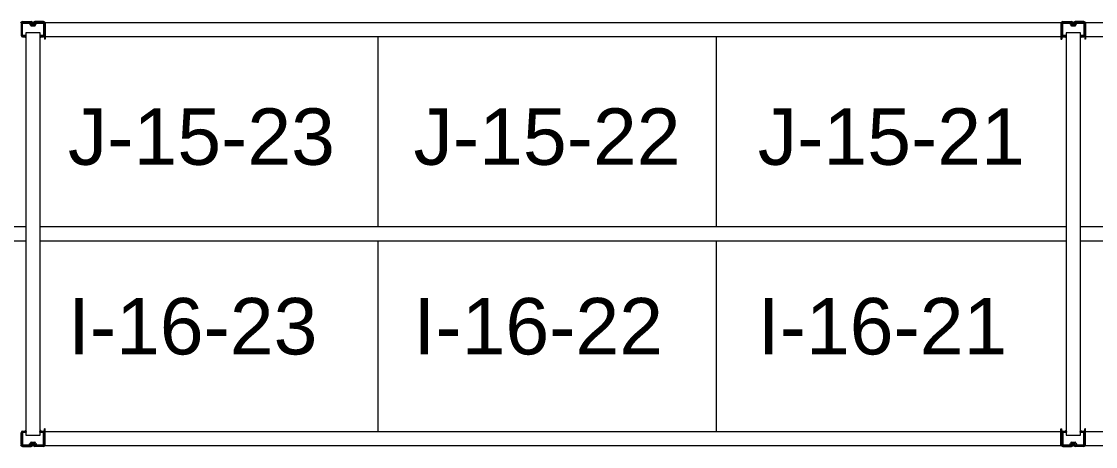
# Model space of a CAD drawing. Header units: inches. Extents: x 2743 to 10591, y -1604 to 5792.
# Drawn here: x 7842.8 to 7995.2, y 4339.9 to 4400.1 of the extents above; entities that cross this region are included whole.
import ezdxf

# ---------------------------------------------------------------- set-up
doc = ezdxf.new("R2010")
doc.units = ezdxf.units.IN
doc.header["$LTSCALE"] = 0.1875
doc.header["$MEASUREMENT"] = 0
for name, color, linetype, lineweight in [('22 Dimension', 7, 'Continuous', 5), ('32 Echelle', 160, 'Continuous', 15), ('33 Poutre', 30, 'Continuous', 15)]:
    doc.layers.add(name, color=color, linetype=linetype, lineweight=lineweight)
doc.styles.add('arial', font='')
doc.styles.get('arial').set_extended_font_data('Arial')

msp = doc.modelspace()

# ---------------------------------------------------------------- hatches: boundary and pattern name
at = {"layer": '32 Echelle'}
for points in [[(7843.39784, 4397.81503), (7843.39784, 4398.00253), (7843.21034, 4398.00253)], [(7843.39784, 4397.81503), (7843.39784, 4398.00253), (7843.21034, 4398.00253)], [(7845.39784, 4397.81503), (7845.39784, 4398.00253), (7845.58534, 4398.00253)], [(7845.39784, 4397.81503), (7845.39784, 4398.00253), (7845.58534, 4398.00253)], [(7991.02284, 4397.81503), (7991.02284, 4398.00253), (7990.83534, 4398.00253)], [(7991.02284, 4397.81503), (7991.02284, 4398.00253), (7990.83534, 4398.00253)], [(7993.02284, 4397.81503), (7993.02284, 4398.00253), (7993.21034, 4398.00253)], [(7993.02284, 4397.81503), (7993.02284, 4398.00253), (7993.21034, 4398.00253)], [(7843.39784, 4342.19003), (7843.39784, 4342.00253), (7843.21034, 4342.00253)], [(7843.39784, 4342.19003), (7843.39784, 4342.00253), (7843.21034, 4342.00253)], [(7845.39784, 4342.19003), (7845.39784, 4342.00253), (7845.58534, 4342.00253)], [(7845.39784, 4342.19003), (7845.39784, 4342.00253), (7845.58534, 4342.00253)], [(7991.02284, 4342.19003), (7991.02284, 4342.00253), (7990.83534, 4342.00253)], [(7991.02284, 4342.19003), (7991.02284, 4342.00253), (7990.83534, 4342.00253)], [(7993.02284, 4342.19003), (7993.02284, 4342.00253), (7993.21034, 4342.00253)], [(7993.02284, 4342.19003), (7993.02284, 4342.00253), (7993.21034, 4342.00253)]]:
    msp.add_hatch(color=256, dxfattribs=at).paths.add_polyline_path(points)

# ---------------------------------------------------------------- linework, layer by layer
at = {"layer": '22 Dimension'}
for p, q in [((7893.39784, 4371.00253), (7893.39784, 4398.00253)), ((7941.39784, 4371.00253), (7941.39784, 4398.00253)), ((7843.39784, 4371.00253), (7697.77284, 4371.00253)), ((7991.02284, 4371.00253), (7845.39784, 4371.00253)), ((8138.64784, 4371.00253), (7993.02284, 4371.00253)), ((7843.39784, 4369.00253), (7697.77284, 4369.00253)), ((7991.02284, 4369.00253), (7845.39784, 4369.00253)), ((7893.39784, 4342.00253), (7893.39784, 4369.00253)), ((7941.39784, 4342.00253), (7941.39784, 4369.00253)), ((8138.64784, 4369.00253), (7993.02284, 4369.00253))]:
    msp.add_line(p, q, dxfattribs=at)
at = {"layer": '32 Echelle', "linetype": 'Continuous', "lineweight": 25}
for p, q in [((7843.88547, 4400.00253), (7842.95663, 4400.00253)), ((7843.88547, 4400.00253), (7842.95663, 4400.00253)), ((7842.95663, 4399.91253), (7843.88547, 4399.91253)), ((7842.95663, 4399.91253), (7843.88547, 4399.91253)), ((7843.97512, 4399.84619), (7844.01903, 4399.70256)), ((7843.97512, 4399.84619), (7844.01903, 4399.70256)), ((7844.1051, 4399.72887), (7844.06119, 4399.8725)), ((7844.1051, 4399.72887), (7844.06119, 4399.8725)), ((7844.73449, 4399.8725), (7844.69057, 4399.72887)), ((7844.73449, 4399.8725), (7844.69057, 4399.72887)), ((7844.77664, 4399.70256), (7844.82055, 4399.84619)), ((7844.77664, 4399.70256), (7844.82055, 4399.84619)), ((7845.83904, 4400.00253), (7844.91021, 4400.00253)), ((7845.83904, 4400.00253), (7844.91021, 4400.00253)), ((7844.91021, 4399.91253), (7845.83904, 4399.91253)), ((7844.91021, 4399.91253), (7845.83904, 4399.91253)), ((7991.51047, 4400.00253), (7990.58163, 4400.00253)), ((7991.51047, 4400.00253), (7990.58163, 4400.00253)), ((7990.58163, 4399.91253), (7991.51047, 4399.91253)), ((7990.58163, 4399.91253), (7991.51047, 4399.91253)), ((7991.60012, 4399.84619), (7991.64403, 4399.70256)), ((7991.60012, 4399.84619), (7991.64403, 4399.70256)), ((7991.7301, 4399.72887), (7991.68619, 4399.8725)), ((7991.7301, 4399.72887), (7991.68619, 4399.8725)), ((7992.35949, 4399.8725), (7992.31557, 4399.72887)), ((7992.35949, 4399.8725), (7992.31557, 4399.72887)), ((7992.40164, 4399.70256), (7992.44555, 4399.84619)), ((7992.40164, 4399.70256), (7992.44555, 4399.84619)), ((7993.46404, 4400.00253), (7992.53521, 4400.00253)), ((7993.46404, 4400.00253), (7992.53521, 4400.00253)), ((7992.53521, 4399.91253), (7993.46404, 4399.91253)), ((7992.53521, 4399.91253), (7993.46404, 4399.91253)), ((7842.77288, 4399.81878), (7842.77288, 4398.18628)), ((7842.77288, 4399.81878), (7842.77288, 4398.18628)), ((7842.86288, 4398.18628), (7842.86288, 4399.81878)), ((7842.86288, 4398.18628), (7842.86288, 4399.81878)), ((7844.60092, 4399.66253), (7844.19475, 4399.66253)), ((7844.60092, 4399.66253), (7844.19475, 4399.66253)), ((7844.19475, 4399.57253), (7844.60092, 4399.57253)), ((7844.19475, 4399.57253), (7844.60092, 4399.57253)), ((7845.93279, 4399.81878), (7845.93279, 4398.18628)), ((7845.93279, 4399.81878), (7845.93279, 4398.18628)), ((7846.02279, 4398.18628), (7846.02279, 4399.81878)), ((7846.02279, 4398.18628), (7846.02279, 4399.81878)), ((7990.39788, 4399.81878), (7990.39788, 4398.18628)), ((7990.39788, 4399.81878), (7990.39788, 4398.18628)), ((7990.48788, 4398.18628), (7990.48788, 4399.81878)), ((7990.48788, 4398.18628), (7990.48788, 4399.81878)), ((7992.22592, 4399.66253), (7991.81975, 4399.66253)), ((7992.22592, 4399.66253), (7991.81975, 4399.66253)), ((7991.81975, 4399.57253), (7992.22592, 4399.57253)), ((7991.81975, 4399.57253), (7992.22592, 4399.57253)), ((7993.55779, 4399.81878), (7993.55779, 4398.18628)), ((7993.55779, 4399.81878), (7993.55779, 4398.18628)), ((7993.64779, 4398.18628), (7993.64779, 4399.81878)), ((7993.64779, 4398.18628), (7993.64779, 4399.81878)), ((7843.37288, 4398.09253), (7842.95663, 4398.09253)), ((7843.37288, 4398.09253), (7842.95663, 4398.09253)), ((7842.95663, 4398.00253), (7843.37288, 4398.00253)), ((7842.95663, 4398.00253), (7843.37288, 4398.00253)), ((7843.37288, 4398.00253), (7843.37288, 4398.09253)), ((7843.37288, 4398.00253), (7843.37288, 4398.09253)), ((7845.83904, 4398.09253), (7845.42279, 4398.09253)), ((7845.42279, 4398.09253), (7845.42279, 4398.00253)), ((7845.83904, 4398.09253), (7845.42279, 4398.09253)), ((7845.42279, 4398.09253), (7845.42279, 4398.00253)), ((7845.42279, 4398.00253), (7845.83904, 4398.00253)), ((7845.42279, 4398.00253), (7845.83904, 4398.00253)), ((7990.99788, 4398.09253), (7990.58163, 4398.09253)), ((7990.99788, 4398.09253), (7990.58163, 4398.09253)), ((7990.58163, 4398.00253), (7990.99788, 4398.00253)), ((7990.58163, 4398.00253), (7990.99788, 4398.00253)), ((7990.99788, 4398.00253), (7990.99788, 4398.09253)), ((7990.99788, 4398.00253), (7990.99788, 4398.09253)), ((7993.46404, 4398.09253), (7993.04779, 4398.09253)), ((7993.04779, 4398.09253), (7993.04779, 4398.00253)), ((7993.46404, 4398.09253), (7993.04779, 4398.09253)), ((7993.04779, 4398.09253), (7993.04779, 4398.00253)), ((7993.04779, 4398.00253), (7993.46404, 4398.00253)), ((7993.04779, 4398.00253), (7993.46404, 4398.00253)), ((7842.95663, 4342.00253), (7843.37288, 4342.00253)), ((7842.95663, 4342.00253), (7843.37288, 4342.00253)), ((7843.37288, 4342.00253), (7843.37288, 4341.91253)), ((7843.37288, 4342.00253), (7843.37288, 4341.91253)), ((7845.42279, 4342.00253), (7845.83904, 4342.00253)), ((7845.42279, 4341.91253), (7845.42279, 4342.00253)), ((7845.42279, 4342.00253), (7845.83904, 4342.00253)), ((7845.42279, 4341.91253), (7845.42279, 4342.00253)), ((7990.58163, 4342.00253), (7990.99788, 4342.00253)), ((7990.58163, 4342.00253), (7990.99788, 4342.00253)), ((7990.99788, 4342.00253), (7990.99788, 4341.91253)), ((7990.99788, 4342.00253), (7990.99788, 4341.91253)), ((7993.04779, 4342.00253), (7993.46404, 4342.00253)), ((7993.04779, 4341.91253), (7993.04779, 4342.00253)), ((7993.04779, 4342.00253), (7993.46404, 4342.00253)), ((7993.04779, 4341.91253), (7993.04779, 4342.00253)), ((7842.77288, 4340.18628), (7842.77288, 4341.81878)), ((7842.77288, 4340.18628), (7842.77288, 4341.81878)), ((7842.86288, 4341.81878), (7842.86288, 4340.18628)), ((7842.86288, 4341.81878), (7842.86288, 4340.18628)), ((7843.37288, 4341.91253), (7842.95663, 4341.91253)), ((7843.37288, 4341.91253), (7842.95663, 4341.91253)), ((7844.19475, 4340.43253), (7844.60092, 4340.43253)), ((7844.19475, 4340.43253), (7844.60092, 4340.43253)), ((7845.83904, 4341.91253), (7845.42279, 4341.91253)), ((7845.83904, 4341.91253), (7845.42279, 4341.91253)), ((7845.93279, 4340.18628), (7845.93279, 4341.81878)), ((7845.93279, 4340.18628), (7845.93279, 4341.81878)), ((7846.02279, 4341.81878), (7846.02279, 4340.18628)), ((7846.02279, 4341.81878), (7846.02279, 4340.18628)), ((7990.39788, 4340.18628), (7990.39788, 4341.81878)), ((7990.39788, 4340.18628), (7990.39788, 4341.81878)), ((7990.48788, 4341.81878), (7990.48788, 4340.18628)), ((7990.48788, 4341.81878), (7990.48788, 4340.18628)), ((7990.99788, 4341.91253), (7990.58163, 4341.91253)), ((7990.99788, 4341.91253), (7990.58163, 4341.91253)), ((7991.81975, 4340.43253), (7992.22592, 4340.43253)), ((7991.81975, 4340.43253), (7992.22592, 4340.43253)), ((7993.46404, 4341.91253), (7993.04779, 4341.91253)), ((7993.46404, 4341.91253), (7993.04779, 4341.91253)), ((7993.55779, 4340.18628), (7993.55779, 4341.81878)), ((7993.55779, 4340.18628), (7993.55779, 4341.81878)), ((7993.64779, 4341.81878), (7993.64779, 4340.18628)), ((7993.64779, 4341.81878), (7993.64779, 4340.18628)), ((7842.95663, 4340.09253), (7843.88547, 4340.09253)), ((7842.95663, 4340.09253), (7843.88547, 4340.09253)), ((7843.88547, 4340.00253), (7842.95663, 4340.00253)), ((7843.88547, 4340.00253), (7842.95663, 4340.00253)), ((7843.97512, 4340.15887), (7844.01903, 4340.3025)), ((7843.97512, 4340.15887), (7844.01903, 4340.3025)), ((7844.1051, 4340.27619), (7844.06119, 4340.13256)), ((7844.1051, 4340.27619), (7844.06119, 4340.13256)), ((7844.60092, 4340.34253), (7844.19475, 4340.34253)), ((7844.60092, 4340.34253), (7844.19475, 4340.34253)), ((7844.73449, 4340.13256), (7844.69057, 4340.27619)), ((7844.73449, 4340.13256), (7844.69057, 4340.27619)), ((7844.77664, 4340.3025), (7844.82055, 4340.15887)), ((7844.77664, 4340.3025), (7844.82055, 4340.15887)), ((7844.91021, 4340.09253), (7845.83904, 4340.09253)), ((7844.91021, 4340.09253), (7845.83904, 4340.09253)), ((7845.83904, 4340.00253), (7844.91021, 4340.00253)), ((7845.83904, 4340.00253), (7844.91021, 4340.00253)), ((7990.58163, 4340.09253), (7991.51047, 4340.09253)), ((7990.58163, 4340.09253), (7991.51047, 4340.09253)), ((7991.51047, 4340.00253), (7990.58163, 4340.00253)), ((7991.51047, 4340.00253), (7990.58163, 4340.00253)), ((7991.60012, 4340.15887), (7991.64403, 4340.3025)), ((7991.60012, 4340.15887), (7991.64403, 4340.3025)), ((7991.7301, 4340.27619), (7991.68619, 4340.13256)), ((7991.7301, 4340.27619), (7991.68619, 4340.13256)), ((7992.22592, 4340.34253), (7991.81975, 4340.34253)), ((7992.22592, 4340.34253), (7991.81975, 4340.34253)), ((7992.35949, 4340.13256), (7992.31557, 4340.27619)), ((7992.35949, 4340.13256), (7992.31557, 4340.27619)), ((7992.40164, 4340.3025), (7992.44555, 4340.15887)), ((7992.40164, 4340.3025), (7992.44555, 4340.15887)), ((7992.53521, 4340.09253), (7993.46404, 4340.09253)), ((7992.53521, 4340.09253), (7993.46404, 4340.09253)), ((7993.46404, 4340.00253), (7992.53521, 4340.00253)), ((7993.46404, 4340.00253), (7992.53521, 4340.00253))]:
    msp.add_line(p, q, dxfattribs=at)
at = {"layer": '32 Echelle'}
for p, q in [((7845.39784, 4398.50253), (7843.39784, 4398.50253)), ((7843.39784, 4398.50253), (7843.39784, 4341.50253)), ((7845.39784, 4398.50253), (7843.39784, 4398.50253)), ((7843.39784, 4398.50253), (7843.39784, 4341.50253)), ((7845.39784, 4341.50253), (7845.39784, 4398.50253)), ((7845.39784, 4341.50253), (7845.39784, 4398.50253)), ((7993.02284, 4398.50253), (7991.02284, 4398.50253)), ((7991.02284, 4398.50253), (7991.02284, 4341.50253)), ((7993.02284, 4398.50253), (7991.02284, 4398.50253)), ((7991.02284, 4398.50253), (7991.02284, 4341.50253)), ((7993.02284, 4341.50253), (7993.02284, 4398.50253)), ((7993.02284, 4341.50253), (7993.02284, 4398.50253)), ((7843.39784, 4398.00253), (7843.21034, 4398.00253)), ((7843.39784, 4397.81503), (7843.21034, 4398.00253)), ((7843.39784, 4398.00253), (7843.21034, 4398.00253)), ((7843.39784, 4397.81503), (7843.21034, 4398.00253)), ((7843.39784, 4397.81503), (7843.39784, 4398.00253)), ((7843.39784, 4397.81503), (7843.39784, 4398.00253)), ((7845.39784, 4398.00253), (7845.58534, 4398.00253)), ((7845.39784, 4397.81503), (7845.39784, 4398.00253)), ((7845.39784, 4397.81503), (7845.58534, 4398.00253)), ((7845.39784, 4398.00253), (7845.58534, 4398.00253)), ((7845.39784, 4397.81503), (7845.39784, 4398.00253)), ((7845.39784, 4397.81503), (7845.58534, 4398.00253)), ((7991.02284, 4398.00253), (7990.83534, 4398.00253)), ((7991.02284, 4397.81503), (7990.83534, 4398.00253)), ((7991.02284, 4398.00253), (7990.83534, 4398.00253)), ((7991.02284, 4397.81503), (7990.83534, 4398.00253)), ((7991.02284, 4397.81503), (7991.02284, 4398.00253)), ((7991.02284, 4397.81503), (7991.02284, 4398.00253)), ((7993.02284, 4398.00253), (7993.21034, 4398.00253)), ((7993.02284, 4397.81503), (7993.02284, 4398.00253)), ((7993.02284, 4397.81503), (7993.21034, 4398.00253)), ((7993.02284, 4398.00253), (7993.21034, 4398.00253)), ((7993.02284, 4397.81503), (7993.02284, 4398.00253)), ((7993.02284, 4397.81503), (7993.21034, 4398.00253)), ((7843.39784, 4342.19003), (7843.21034, 4342.00253)), ((7843.39784, 4342.19003), (7843.21034, 4342.00253)), ((7843.39784, 4342.00253), (7843.21034, 4342.00253)), ((7843.39784, 4342.00253), (7843.21034, 4342.00253)), ((7843.39784, 4342.19003), (7843.39784, 4342.00253)), ((7843.39784, 4342.19003), (7843.39784, 4342.00253)), ((7845.39784, 4342.19003), (7845.39784, 4342.00253)), ((7845.39784, 4342.19003), (7845.58534, 4342.00253)), ((7845.39784, 4342.19003), (7845.39784, 4342.00253)), ((7845.39784, 4342.19003), (7845.58534, 4342.00253)), ((7845.39784, 4342.00253), (7845.58534, 4342.00253)), ((7845.39784, 4342.00253), (7845.58534, 4342.00253)), ((7991.02284, 4342.19003), (7990.83534, 4342.00253)), ((7991.02284, 4342.19003), (7990.83534, 4342.00253)), ((7991.02284, 4342.00253), (7990.83534, 4342.00253)), ((7991.02284, 4342.00253), (7990.83534, 4342.00253)), ((7991.02284, 4342.19003), (7991.02284, 4342.00253)), ((7991.02284, 4342.19003), (7991.02284, 4342.00253)), ((7993.02284, 4342.19003), (7993.02284, 4342.00253)), ((7993.02284, 4342.19003), (7993.21034, 4342.00253)), ((7993.02284, 4342.19003), (7993.02284, 4342.00253)), ((7993.02284, 4342.19003), (7993.21034, 4342.00253)), ((7993.02284, 4342.00253), (7993.21034, 4342.00253)), ((7993.02284, 4342.00253), (7993.21034, 4342.00253)), ((7843.39784, 4341.50253), (7845.39784, 4341.50253)), ((7843.39784, 4341.50253), (7845.39784, 4341.50253)), ((7991.02284, 4341.50253), (7993.02284, 4341.50253)), ((7991.02284, 4341.50253), (7993.02284, 4341.50253))]:
    msp.add_line(p, q, dxfattribs=at)
at = {"layer": '32 Echelle', "linetype": 'Continuous', "lineweight": 25}
for centre, radius, start, end in [((7842.95663, 4399.81878), 0.18375, 90, 180), ((7842.95663, 4399.81878), 0.18375, 90, 180), ((7842.95663, 4399.81878), 0.09375, 90, 180), ((7842.95663, 4399.81878), 0.09375, 90, 180), ((7843.88547, 4399.81878), 0.18375, 17, 90), ((7843.88547, 4399.81878), 0.18375, 17, 90), ((7843.88547, 4399.81878), 0.09375, 17, 90), ((7843.88547, 4399.81878), 0.09375, 17, 90), ((7844.91021, 4399.81878), 0.18375, 90, 163), ((7844.91021, 4399.81878), 0.18375, 90, 163), ((7844.91021, 4399.81878), 0.09375, 90, 163), ((7844.91021, 4399.81878), 0.09375, 90, 163), ((7845.83904, 4399.81878), 0.18375, 0, 90), ((7845.83904, 4399.81878), 0.18375, 0, 90), ((7845.83904, 4399.81878), 0.09375, 0, 90), ((7845.83904, 4399.81878), 0.09375, 0, 90), ((7990.58163, 4399.81878), 0.18375, 90, 180), ((7990.58163, 4399.81878), 0.18375, 90, 180), ((7990.58163, 4399.81878), 0.09375, 90, 180), ((7990.58163, 4399.81878), 0.09375, 90, 180), ((7991.51047, 4399.81878), 0.18375, 17, 90), ((7991.51047, 4399.81878), 0.18375, 17, 90), ((7991.51047, 4399.81878), 0.09375, 17, 90), ((7991.51047, 4399.81878), 0.09375, 17, 90), ((7992.53521, 4399.81878), 0.18375, 90, 163), ((7992.53521, 4399.81878), 0.18375, 90, 163), ((7992.53521, 4399.81878), 0.09375, 90, 163), ((7992.53521, 4399.81878), 0.09375, 90, 163), ((7993.46404, 4399.81878), 0.18375, 0, 90), ((7993.46404, 4399.81878), 0.18375, 0, 90), ((7993.46404, 4399.81878), 0.09375, 0, 90), ((7993.46404, 4399.81878), 0.09375, 0, 90), ((7844.19475, 4399.75628), 0.18375, 197, 270), ((7844.19475, 4399.75628), 0.18375, 197, 270), ((7844.19475, 4399.75628), 0.09375, 197, 270), ((7844.19475, 4399.75628), 0.09375, 197, 270), ((7844.60092, 4399.75628), 0.09375, 270, 343), ((7844.60092, 4399.75628), 0.09375, 270, 343), ((7844.60092, 4399.75628), 0.18375, 270, 343), ((7844.60092, 4399.75628), 0.18375, 270, 343), ((7991.81975, 4399.75628), 0.18375, 197, 270), ((7991.81975, 4399.75628), 0.18375, 197, 270), ((7991.81975, 4399.75628), 0.09375, 197, 270), ((7991.81975, 4399.75628), 0.09375, 197, 270), ((7992.22592, 4399.75628), 0.09375, 270, 343), ((7992.22592, 4399.75628), 0.09375, 270, 343), ((7992.22592, 4399.75628), 0.18375, 270, 343), ((7992.22592, 4399.75628), 0.18375, 270, 343), ((7842.95663, 4398.18628), 0.18375, 180, 270), ((7842.95663, 4398.18628), 0.18375, 180, 270), ((7842.95663, 4398.18628), 0.09375, 180, 270), ((7842.95663, 4398.18628), 0.09375, 180, 270), ((7845.83904, 4398.18628), 0.09375, 270, 0), ((7845.83904, 4398.18628), 0.18375, 270, 0), ((7845.83904, 4398.18628), 0.09375, 270, 0), ((7845.83904, 4398.18628), 0.18375, 270, 0), ((7990.58163, 4398.18628), 0.18375, 180, 270), ((7990.58163, 4398.18628), 0.18375, 180, 270), ((7990.58163, 4398.18628), 0.09375, 180, 270), ((7990.58163, 4398.18628), 0.09375, 180, 270), ((7993.46404, 4398.18628), 0.09375, 270, 0), ((7993.46404, 4398.18628), 0.18375, 270, 0), ((7993.46404, 4398.18628), 0.09375, 270, 0), ((7993.46404, 4398.18628), 0.18375, 270, 0), ((7842.95663, 4341.81878), 0.18375, 90, 180), ((7842.95663, 4341.81878), 0.18375, 90, 180), ((7845.83904, 4341.81878), 0.18375, 0, 90), ((7845.83904, 4341.81878), 0.18375, 0, 90), ((7990.58163, 4341.81878), 0.18375, 90, 180), ((7990.58163, 4341.81878), 0.18375, 90, 180), ((7993.46404, 4341.81878), 0.18375, 0, 90), ((7993.46404, 4341.81878), 0.18375, 0, 90), ((7842.95663, 4341.81878), 0.09375, 90, 180), ((7842.95663, 4341.81878), 0.09375, 90, 180), ((7844.19475, 4340.24878), 0.18375, 90, 163), ((7844.19475, 4340.24878), 0.18375, 90, 163), ((7844.60092, 4340.24878), 0.18375, 17, 90), ((7844.60092, 4340.24878), 0.18375, 17, 90), ((7845.83904, 4341.81878), 0.09375, 0, 90), ((7845.83904, 4341.81878), 0.09375, 0, 90), ((7990.58163, 4341.81878), 0.09375, 90, 180), ((7990.58163, 4341.81878), 0.09375, 90, 180), ((7991.81975, 4340.24878), 0.18375, 90, 163), ((7991.81975, 4340.24878), 0.18375, 90, 163), ((7992.22592, 4340.24878), 0.18375, 17, 90), ((7992.22592, 4340.24878), 0.18375, 17, 90), ((7993.46404, 4341.81878), 0.09375, 0, 90), ((7993.46404, 4341.81878), 0.09375, 0, 90), ((7842.95663, 4340.18628), 0.18375, 180, 270), ((7842.95663, 4340.18628), 0.18375, 180, 270), ((7842.95663, 4340.18628), 0.09375, 180, 270), ((7842.95663, 4340.18628), 0.09375, 180, 270), ((7843.88547, 4340.18628), 0.09375, 270, 343), ((7843.88547, 4340.18628), 0.09375, 270, 343), ((7843.88547, 4340.18628), 0.18375, 270, 343), ((7843.88547, 4340.18628), 0.18375, 270, 343), ((7844.19475, 4340.24878), 0.09375, 90, 163), ((7844.19475, 4340.24878), 0.09375, 90, 163), ((7844.60092, 4340.24878), 0.09375, 17, 90), ((7844.60092, 4340.24878), 0.09375, 17, 90), ((7844.91021, 4340.18628), 0.18375, 197, 270), ((7844.91021, 4340.18628), 0.18375, 197, 270), ((7844.91021, 4340.18628), 0.09375, 197, 270), ((7844.91021, 4340.18628), 0.09375, 197, 270), ((7845.83904, 4340.18628), 0.09375, 270, 0), ((7845.83904, 4340.18628), 0.18375, 270, 0), ((7845.83904, 4340.18628), 0.09375, 270, 0), ((7845.83904, 4340.18628), 0.18375, 270, 0), ((7990.58163, 4340.18628), 0.18375, 180, 270), ((7990.58163, 4340.18628), 0.18375, 180, 270), ((7990.58163, 4340.18628), 0.09375, 180, 270), ((7990.58163, 4340.18628), 0.09375, 180, 270), ((7991.51047, 4340.18628), 0.09375, 270, 343), ((7991.51047, 4340.18628), 0.09375, 270, 343), ((7991.51047, 4340.18628), 0.18375, 270, 343), ((7991.51047, 4340.18628), 0.18375, 270, 343), ((7991.81975, 4340.24878), 0.09375, 90, 163), ((7991.81975, 4340.24878), 0.09375, 90, 163), ((7992.22592, 4340.24878), 0.09375, 17, 90), ((7992.22592, 4340.24878), 0.09375, 17, 90), ((7992.53521, 4340.18628), 0.18375, 197, 270), ((7992.53521, 4340.18628), 0.18375, 197, 270), ((7992.53521, 4340.18628), 0.09375, 197, 270), ((7992.53521, 4340.18628), 0.09375, 197, 270), ((7993.46404, 4340.18628), 0.09375, 270, 0), ((7993.46404, 4340.18628), 0.18375, 270, 0), ((7993.46404, 4340.18628), 0.09375, 270, 0), ((7993.46404, 4340.18628), 0.18375, 270, 0)]:
    msp.add_arc(centre, radius, start, end, dxfattribs=at)
at = {"layer": '33 Poutre'}
for p, q in [((7842.89184, 4400.12153), (7844.15384, 4400.12153)), ((7844.15384, 4400.00253), (7842.89184, 4400.00253)), ((7844.27884, 4399.66253), (7844.27884, 4399.87753)), ((7844.39784, 4399.66253), (7844.39784, 4399.87753)), ((7844.39784, 4399.66253), (7844.39784, 4399.87753)), ((7844.51684, 4399.66253), (7844.51684, 4399.87753)), ((7845.90384, 4400.12153), (7844.64184, 4400.12153)), ((7844.64184, 4400.00253), (7845.90384, 4400.00253)), ((7846.02884, 4399.87753), (7846.02884, 4397.62153)), ((7846.14784, 4400.00253), (7990.27284, 4400.00253)), ((7846.14784, 4400.00253), (7846.14784, 4398.00253)), ((7846.14784, 4399.87753), (7846.14784, 4397.62153)), ((7990.27284, 4400.00253), (7990.27284, 4398.00253)), ((7990.27284, 4399.87753), (7990.27284, 4397.62153)), ((7990.39184, 4399.87753), (7990.39184, 4397.62153)), ((7990.51684, 4400.12153), (7991.77884, 4400.12153)), ((7991.77884, 4400.00253), (7990.51684, 4400.00253)), ((7991.90384, 4399.66253), (7991.90384, 4399.87753)), ((7992.02284, 4399.66253), (7992.02284, 4399.87753)), ((7992.02284, 4399.66253), (7992.02284, 4399.87753)), ((7992.14184, 4399.66253), (7992.14184, 4399.87753)), ((7993.52884, 4400.12153), (7992.26684, 4400.12153)), ((7992.26684, 4400.00253), (7993.52884, 4400.00253)), ((7993.65384, 4399.87753), (7993.65384, 4397.62153)), ((7993.77284, 4400.00253), (8137.89784, 4400.00253)), ((7993.77284, 4400.00253), (7993.77284, 4398.00253)), ((7993.77284, 4399.87753), (7993.77284, 4397.62153)), ((7844.27884, 4399.66253), (7844.39784, 4399.66253)), ((7844.51684, 4399.66253), (7844.39784, 4399.66253)), ((7991.90384, 4399.66253), (7992.02284, 4399.66253)), ((7992.14184, 4399.66253), (7992.02284, 4399.66253)), ((7846.14784, 4397.62153), (7846.02884, 4397.62153)), ((7846.14784, 4398.00253), (7990.27284, 4398.00253)), ((7990.27284, 4397.62153), (7990.39184, 4397.62153)), ((7993.77284, 4397.62153), (7993.65384, 4397.62153)), ((7993.77284, 4398.00253), (8137.89784, 4398.00253)), ((7846.14784, 4342.38353), (7846.02884, 4342.38353)), ((7846.02884, 4340.12753), (7846.02884, 4342.38353)), ((7846.14784, 4340.12753), (7846.14784, 4342.38353)), ((7846.14784, 4342.00253), (7990.27284, 4342.00253)), ((7846.14784, 4340.00253), (7846.14784, 4342.00253)), ((7990.27284, 4340.12753), (7990.27284, 4342.38353)), ((7990.27284, 4342.38353), (7990.39184, 4342.38353)), ((7990.27284, 4340.00253), (7990.27284, 4342.00253)), ((7990.39184, 4340.12753), (7990.39184, 4342.38353)), ((7993.77284, 4342.38353), (7993.65384, 4342.38353)), ((7993.65384, 4340.12753), (7993.65384, 4342.38353)), ((7993.77284, 4340.12753), (7993.77284, 4342.38353)), ((7993.77284, 4342.00253), (8137.89784, 4342.00253)), ((7993.77284, 4340.00253), (7993.77284, 4342.00253)), ((7844.15384, 4340.00253), (7842.89184, 4340.00253)), ((7842.89184, 4339.88353), (7844.15384, 4339.88353)), ((7844.27884, 4340.34253), (7844.27884, 4340.12753)), ((7844.27884, 4340.34253), (7844.39784, 4340.34253)), ((7844.39784, 4340.34253), (7844.39784, 4340.12753)), ((7844.39784, 4340.34253), (7844.39784, 4340.12753)), ((7844.51684, 4340.34253), (7844.39784, 4340.34253)), ((7844.51684, 4340.34253), (7844.51684, 4340.12753)), ((7844.64184, 4340.00253), (7845.90384, 4340.00253)), ((7845.90384, 4339.88353), (7844.64184, 4339.88353)), ((7846.14784, 4340.00253), (7990.27284, 4340.00253)), ((7991.77884, 4340.00253), (7990.51684, 4340.00253)), ((7990.51684, 4339.88353), (7991.77884, 4339.88353)), ((7991.90384, 4340.34253), (7991.90384, 4340.12753)), ((7991.90384, 4340.34253), (7992.02284, 4340.34253)), ((7992.02284, 4340.34253), (7992.02284, 4340.12753)), ((7992.02284, 4340.34253), (7992.02284, 4340.12753)), ((7992.14184, 4340.34253), (7992.02284, 4340.34253)), ((7992.14184, 4340.34253), (7992.14184, 4340.12753)), ((7992.26684, 4340.00253), (7993.52884, 4340.00253)), ((7993.52884, 4339.88353), (7992.26684, 4339.88353)), ((7993.77284, 4340.00253), (8137.89784, 4340.00253))]:
    msp.add_line(p, q, dxfattribs=at)
for centre, radius, start, end in [((7842.89184, 4399.87753), 0.244, 90, 180), ((7842.89184, 4399.87753), 0.125, 90, 180), ((7844.15384, 4399.87753), 0.244, 0, 90), ((7844.15384, 4399.87753), 0.125, 0, 90), ((7844.64184, 4399.87753), 0.244, 90, 180), ((7844.64184, 4399.87753), 0.125, 90, 180), ((7845.90384, 4399.87753), 0.244, 0, 90), ((7845.90384, 4399.87753), 0.125, 0, 90), ((7990.51684, 4399.87753), 0.244, 90, 180), ((7990.51684, 4399.87753), 0.125, 90, 180), ((7991.77884, 4399.87753), 0.244, 0, 90), ((7991.77884, 4399.87753), 0.125, 0, 90), ((7992.26684, 4399.87753), 0.244, 90, 180), ((7992.26684, 4399.87753), 0.125, 90, 180), ((7993.52884, 4399.87753), 0.244, 0, 90), ((7993.52884, 4399.87753), 0.125, 0, 90), ((7842.89184, 4340.12753), 0.244, 180, 270), ((7842.89184, 4340.12753), 0.125, 180, 270), ((7844.15384, 4340.12753), 0.125, 270, 0), ((7844.15384, 4340.12753), 0.244, 270, 0), ((7844.64184, 4340.12753), 0.244, 180, 270), ((7844.64184, 4340.12753), 0.125, 180, 270), ((7845.90384, 4340.12753), 0.244, 270, 0), ((7845.90384, 4340.12753), 0.125, 270, 0), ((7990.51684, 4340.12753), 0.244, 180, 270), ((7990.51684, 4340.12753), 0.125, 180, 270), ((7991.77884, 4340.12753), 0.125, 270, 0), ((7991.77884, 4340.12753), 0.244, 270, 0), ((7992.26684, 4340.12753), 0.244, 180, 270), ((7992.26684, 4340.12753), 0.125, 180, 270), ((7993.52884, 4340.12753), 0.244, 270, 0), ((7993.52884, 4340.12753), 0.125, 270, 0)]:
    msp.add_arc(centre, radius, start, end, dxfattribs=at)

# ---------------------------------------------------------------- texts
at = {"layer": '22 Dimension', "char_height": 8, "attachment_point": 1, "style": 'arial'}
for s, insert in [('{\\fArial Unicode MS|b0|i0|c0|p2;\\C8;J-15-23}', (7849.35797, 4387.80636)), ('{\\fArial Unicode MS|b0|i0|c0|p2;\\C8;J-15-22}', (7898.39874, 4387.80636)), ('{\\fArial Unicode MS|b0|i0|c0|p2;\\C8;J-15-21}', (7947.25154, 4387.80636)), ('{\\fArial Unicode MS|b0|i0|c0|p2;\\C8;I-16-23}', (7849.35797, 4360.93382)), ('{\\fArial Unicode MS|b0|i0|c0|p2;\\C8;I-16-22}', (7898.39874, 4360.93382)), ('{\\fArial Unicode MS|b0|i0|c0|p2;\\C8;I-16-21}', (7947.25154, 4360.93382))]:
    msp.add_mtext_dynamic_manual_height_columns(s, width=68.8901007, gutter_width=5, heights=[0], dxfattribs=dict(at, insert=insert))

doc.saveas('drawing.dxf')
